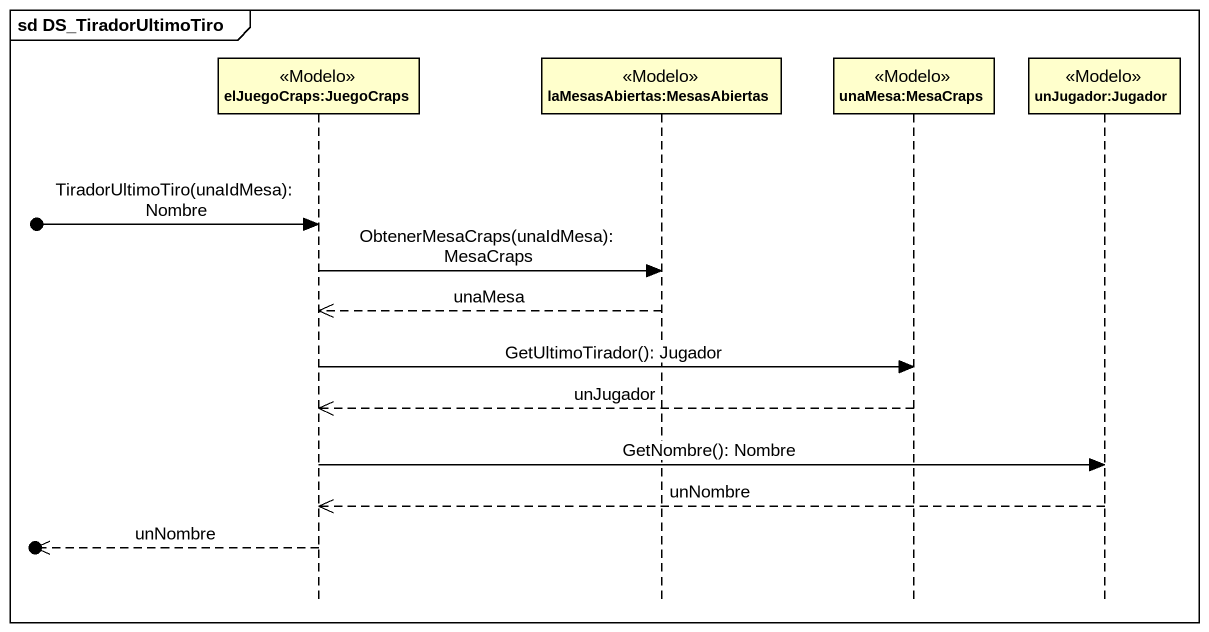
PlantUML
@startuml
mainframe sd DS_TiradorUltimoTiro
hide footbox
participant "elJuegoCraps:JuegoCraps" as elJuegoCraps_JuegoCraps <<Modelo>>
participant "laMesasAbiertas:MesasAbiertas" as laMesasAbiertas <<Modelo>>
participant "unaMesa:MesaCraps" as unaMesa_MesaCraps <<Modelo>>
participant "unJugador:Jugador" as unJugador_Jugador <<Modelo>>

[o-> elJuegoCraps_JuegoCraps : TiradorUltimoTiro(unaIdMesa): Nombre
elJuegoCraps_JuegoCraps -> laMesasAbiertas : ObtenerMesaCraps(unaIdMesa): MesaCraps
laMesasAbiertas -->> elJuegoCraps_JuegoCraps : unaMesa
elJuegoCraps_JuegoCraps -> unaMesa_MesaCraps : GetUltimoTirador(): Jugador
unaMesa_MesaCraps -->> elJuegoCraps_JuegoCraps : unJugador
elJuegoCraps_JuegoCraps -> unJugador_Jugador : GetNombre(): Nombre
unJugador_Jugador -->> elJuegoCraps_JuegoCraps : unNombre
[o<<-- elJuegoCraps_JuegoCraps : unNombre
@enduml
